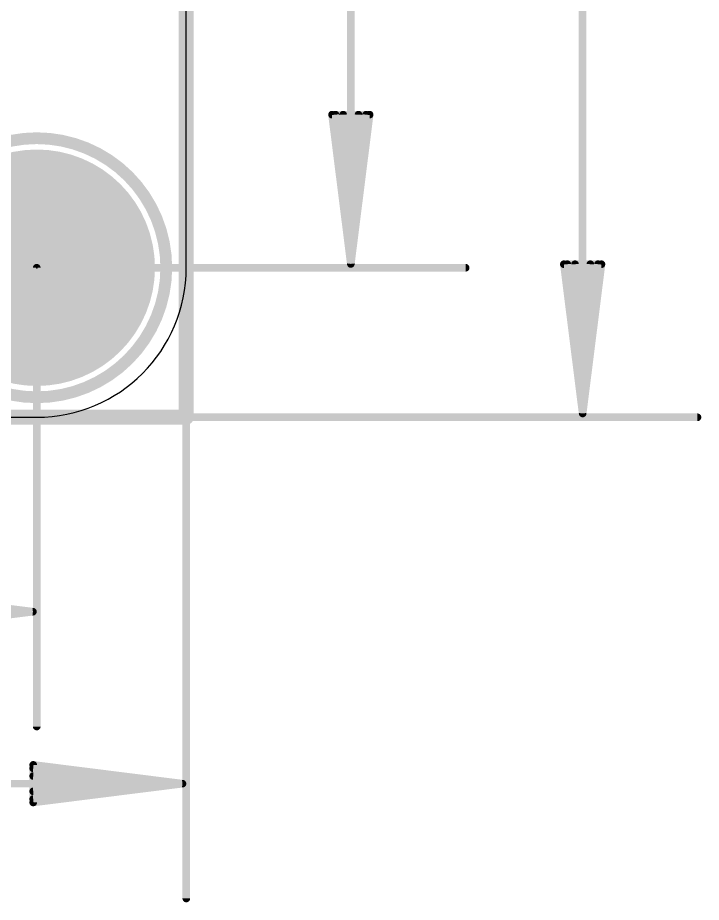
# Model space of a CAD drawing. Extents: x -0.1 to 34.1, y -8.2 to 23.
# Drawn here: x 22.54 to 34.15, y -8.24 to 6.79 of the extents above; entities that cross this region are included whole.
import ezdxf

# ---------------------------------------------------------------- set-up
doc = ezdxf.new("R2010")
doc.units = 0
for name, color, linetype in [('1', 12, 'CONTINUOUS'), ('16', 5, 'CONTINUOUS'), ('17', 110, 'CONTINUOUS'), ('20', 53, 'CONTINUOUS'), ('21', 40, 'CONTINUOUS'), ('23', 40, 'CONTINUOUS'), ('47', 253, 'CONTINUOUS')]:
    doc.layers.add(name, color=color, linetype=linetype)

# ---------------------------------------------------------------- blocks, each defined once
blk = doc.blocks.new('ROUNDP')
at = {"const_width": 0.5}
blk.add_lwpolyline([(0, -0.25, 1), (0, 0.25, 1), (0, -0.25)], format="xyb", dxfattribs=at)

msp = doc.modelspace()

# ---------------------------------------------------------------- linework, layer by layer
at = {"layer": '1', "const_width": 0.254}
for points in [[(25.4, 22.86), (25.4, 0)], [(25.4, 0), (0, 0)]]:
    msp.add_lwpolyline(points, dxfattribs=at)
at = {"layer": '1', "const_width": 0.127}
for points in [[(25.3365, 0, 1), (25.4635, 0)], [(25.4, -0.0635, 1), (25.4, 0.0635)]]:
    msp.add_lwpolyline(points, format="xyb", dxfattribs=at)
at = {"layer": '16', "const_width": 0.254}
for points in [[(25.4, 22.86), (25.4, 0)], [(25.4, 0), (0, 0)]]:
    msp.add_lwpolyline(points, dxfattribs=at)
at = {"layer": '16', "const_width": 0.127}
for points in [[(25.3365, 0, 1), (25.4635, 0)], [(25.4, -0.0635, 1), (25.4, 0.0635)]]:
    msp.add_lwpolyline(points, format="xyb", dxfattribs=at)
at = {"layer": '20'}
for p, q in [((25.4, 2.54), (25.4, 20.32)), ((2.54, 0), (22.86, 0))]:
    msp.add_line(p, q, dxfattribs=at)
msp.add_arc((22.86, 2.54), 2.54, 270, 0, dxfattribs=at)
at = {"layer": '21', "const_width": 0.2}
msp.add_lwpolyline([(22.86, 0.34, 1), (22.86, 4.74, 1), (22.86, 0.34)], format="xyb", dxfattribs=at)
at = {"layer": '23'}
msp.add_point((22.86, 2.54), dxfattribs=at)
at = {"layer": '47', "const_width": 0.13}
for points in [[(32.131, 0.065), (32.131, 22.795)], [(28.194, 2.605), (28.194, 20.255)], [(25.4, 9.144), (25.4, -8.173)], [(28.194, 2.605), (27.8748, 5.14)], [(27.8748, 5.14), (28.5132, 5.14)], [(28.194, 2.605), (27.934, 5.14)], [(28.194, 2.605), (28.064, 5.14)], [(28.5132, 5.14), (28.194, 2.605)], [(28.324, 5.14), (28.194, 2.605)], [(28.454, 5.14), (28.194, 2.605)], [(12.7, 2.54), (30.144, 2.54)], [(22.86, 2.54), (22.86, -5.252)], [(32.131, 0.065), (31.8118, 2.6)], [(31.8118, 2.6), (32.4502, 2.6)], [(32.131, 0.065), (31.871, 2.6)], [(32.131, 0.065), (32.001, 2.6)], [(32.4502, 2.6), (32.131, 0.065)], [(32.261, 2.6), (32.131, 0.065)], [(32.391, 2.6), (32.131, 0.065)], [(13.208, 0), (34.081, 0)], [(22.795, -3.302), (20.26, -2.9828)], [(22.795, -3.302), (20.26, -3.042)], [(22.795, -3.302), (20.26, -3.172)], [(22.795, -3.302), (2.605, -3.302)], [(20.26, -3.6212), (22.795, -3.302)], [(20.26, -3.432), (22.795, -3.302)], [(20.26, -3.562), (22.795, -3.302)], [(25.335, -6.223), (22.8, -5.9038)], [(22.8, -5.9038), (22.8, -6.5422)], [(25.335, -6.223), (22.8, -5.963)], [(25.335, -6.223), (0.065, -6.223)], [(25.335, -6.223), (22.8, -6.093)], [(22.8, -6.5422), (25.335, -6.223)], [(22.8, -6.353), (25.335, -6.223)], [(22.8, -6.483), (25.335, -6.223)]]:
    msp.add_lwpolyline(points, dxfattribs=at)
at = {"layer": '47', "const_width": 0.065}
for points in [[(27.907, 5.1441, 1), (27.8425, 5.1359)], [(27.8748, 5.1725, 1), (27.8748, 5.1075)], [(27.9663, 5.1433, 1), (27.9017, 5.1367)], [(28.0965, 5.1417, 1), (28.0315, 5.1383)], [(28.3565, 5.1383, 1), (28.2915, 5.1417)], [(28.4863, 5.1367, 1), (28.4217, 5.1433)], [(28.5455, 5.1359, 1), (28.481, 5.1441)], [(28.5132, 5.1075, 1), (28.5132, 5.1725)], [(22.8925, 2.54, 1), (22.8275, 2.54)], [(28.1618, 2.6091, 1), (28.2262, 2.6009)], [(28.1617, 2.6083, 1), (28.2263, 2.6017)], [(28.1615, 2.6033, 1), (28.2265, 2.6067)], [(28.1615, 2.6067, 1), (28.2265, 2.6033)], [(28.1615, 2.605, 1), (28.2265, 2.605)], [(28.1617, 2.6017, 1), (28.2263, 2.6083)], [(28.1618, 2.6009, 1), (28.2262, 2.6091)], [(30.144, 2.5075, 1), (30.144, 2.5725)], [(31.844, 2.6041, 1), (31.7795, 2.5959)], [(31.8118, 2.6325, 1), (31.8118, 2.5675)], [(31.9033, 2.6033, 1), (31.8387, 2.5967)], [(32.0335, 2.6017, 1), (31.9685, 2.5983)], [(32.2935, 2.5983, 1), (32.2285, 2.6017)], [(32.4233, 2.5967, 1), (32.3587, 2.6033)], [(32.4825, 2.5959, 1), (32.418, 2.6041)], [(32.4502, 2.5675, 1), (32.4502, 2.6325)], [(32.0988, 0.0691, 1), (32.1632, 0.0609)], [(32.0987, 0.0683, 1), (32.1633, 0.0617)], [(32.0985, 0.0633, 1), (32.1635, 0.0667)], [(32.0985, 0.0667, 1), (32.1635, 0.0633)], [(32.0985, 0.065, 1), (32.1635, 0.065)], [(32.0987, 0.0617, 1), (32.1633, 0.0683)], [(32.0988, 0.0609, 1), (32.1632, 0.0691)], [(34.081, -0.0325, 1), (34.081, 0.0325)], [(22.7991, -3.3342, 1), (22.7909, -3.2698)], [(22.7909, -3.3342, 1), (22.7991, -3.2698)], [(22.7983, -3.3343, 1), (22.7917, -3.2697)], [(22.7917, -3.3343, 1), (22.7983, -3.2697)], [(22.7933, -3.3345, 1), (22.7967, -3.2695)], [(22.7967, -3.3345, 1), (22.7933, -3.2695)], [(22.795, -3.3345, 1), (22.795, -3.2695)], [(22.8275, -5.252, 1), (22.8925, -5.252)], [(22.8041, -5.8715, 1), (22.7959, -5.936)], [(22.8325, -5.9038, 1), (22.7675, -5.9038)], [(22.8033, -5.9307, 1), (22.7967, -5.9953)], [(22.8017, -6.0605, 1), (22.7983, -6.1255)], [(25.3391, -6.2552, 1), (25.3309, -6.1908)], [(25.3309, -6.2552, 1), (25.3391, -6.1908)], [(25.3383, -6.2553, 1), (25.3317, -6.1907)], [(25.3317, -6.2553, 1), (25.3383, -6.1907)], [(25.3333, -6.2555, 1), (25.3367, -6.1905)], [(25.3367, -6.2555, 1), (25.3333, -6.1905)], [(25.335, -6.2555, 1), (25.335, -6.1905)], [(22.7983, -6.3205, 1), (22.8017, -6.3855)], [(22.7967, -6.4507, 1), (22.8033, -6.5153)], [(22.7959, -6.51, 1), (22.8041, -6.5745)], [(22.7675, -6.5422, 1), (22.8325, -6.5422)], [(25.3675, -8.173, 1), (25.4325, -8.173)]]:
    msp.add_lwpolyline(points, format="xyb", dxfattribs=at)

# ---------------------------------------------------------------- block references
at = {"layer": '17', "xscale": 4.016, "yscale": 4.016}
msp.add_blockref('ROUNDP', (22.86, 2.54), dxfattribs=at)
msp.add_blockref('ROUNDP', (22.86, 2.54), dxfattribs=at)

doc.saveas('drawing.dxf')
